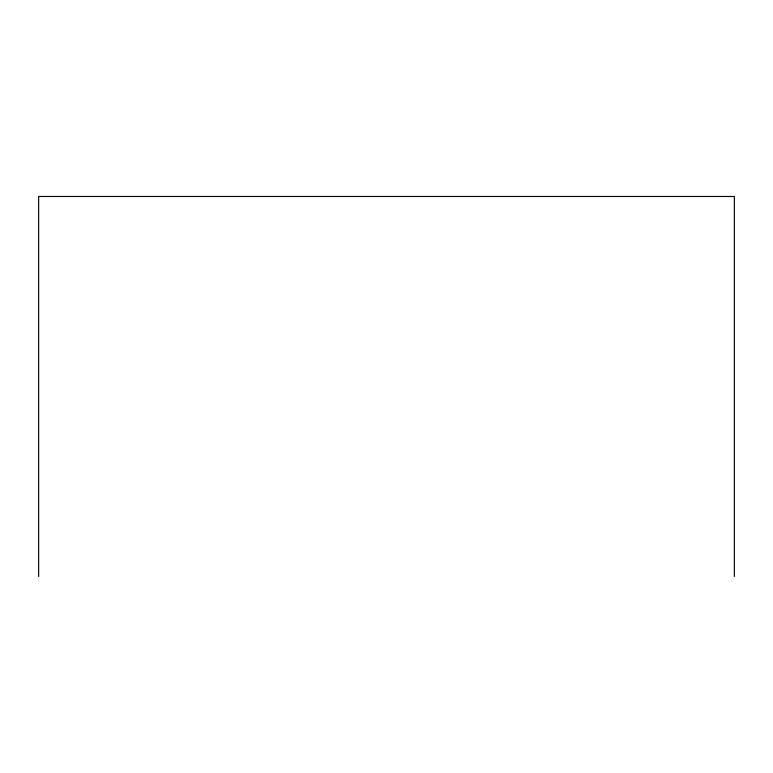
<?xml version="1.0" encoding="UTF-8"?>
<svg xmlns="http://www.w3.org/2000/svg" width="773" height="773" viewBox="0 0 773 773"><rect width="100%" height="100%" fill="white"/><g stroke="black" fill="none" stroke-linecap="round" stroke-linejoin="round"><path stroke-width="1.16" d="M734.35 576.523L734.35 196.477L38.65 196.477L38.65 576.523"/></g></svg>
